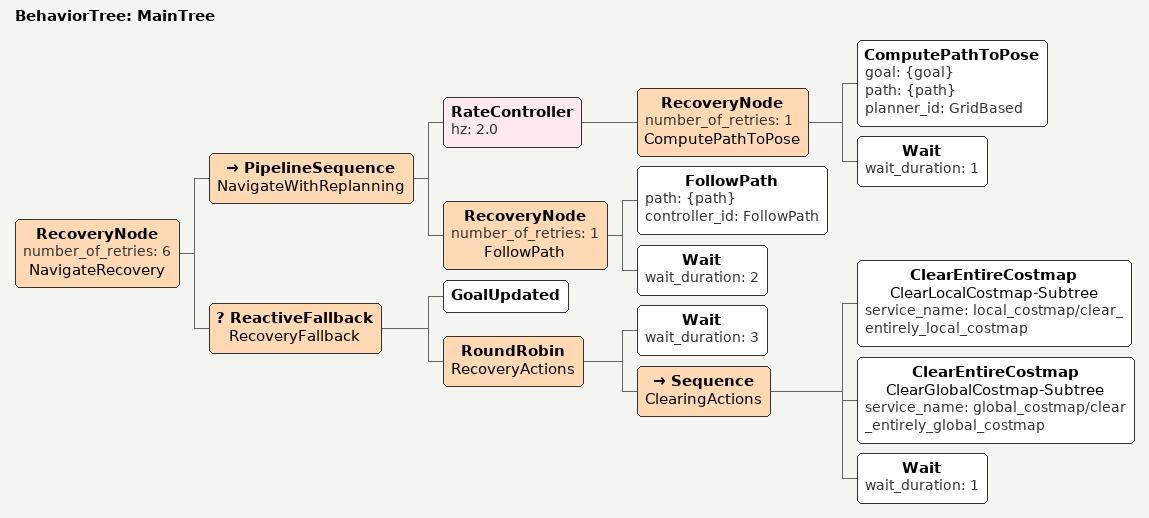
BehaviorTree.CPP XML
<root main_tree_to_execute="MainTree">
  <BehaviorTree ID="MainTree">
    <RecoveryNode number_of_retries="6" name="NavigateRecovery">
      <PipelineSequence name="NavigateWithReplanning">
        <RateController hz="2.0">
          <RecoveryNode number_of_retries="1" name="ComputePathToPose">
            <ComputePathToPose goal="{goal}" path="{path}" planner_id="GridBased"/>
            <Wait wait_duration="1"/>
          </RecoveryNode>
        </RateController>
        <RecoveryNode number_of_retries="1" name="FollowPath">
          <FollowPath path="{path}" controller_id="FollowPath"/>
          <Wait wait_duration="2"/>
        </RecoveryNode>
      </PipelineSequence>
      <ReactiveFallback name="RecoveryFallback">
        <GoalUpdated/>
        <RoundRobin name="RecoveryActions">
          <Wait wait_duration="3"/>
          <Sequence name="ClearingActions">
            <ClearEntireCostmap name="ClearLocalCostmap-Subtree" service_name="local_costmap/clear_entirely_local_costmap"/>
            <ClearEntireCostmap name="ClearGlobalCostmap-Subtree" service_name="global_costmap/clear_entirely_global_costmap"/>
            <Wait wait_duration="1"/>
          </Sequence>
        </RoundRobin>
      </ReactiveFallback>
    </RecoveryNode>
  </BehaviorTree>
</root>
